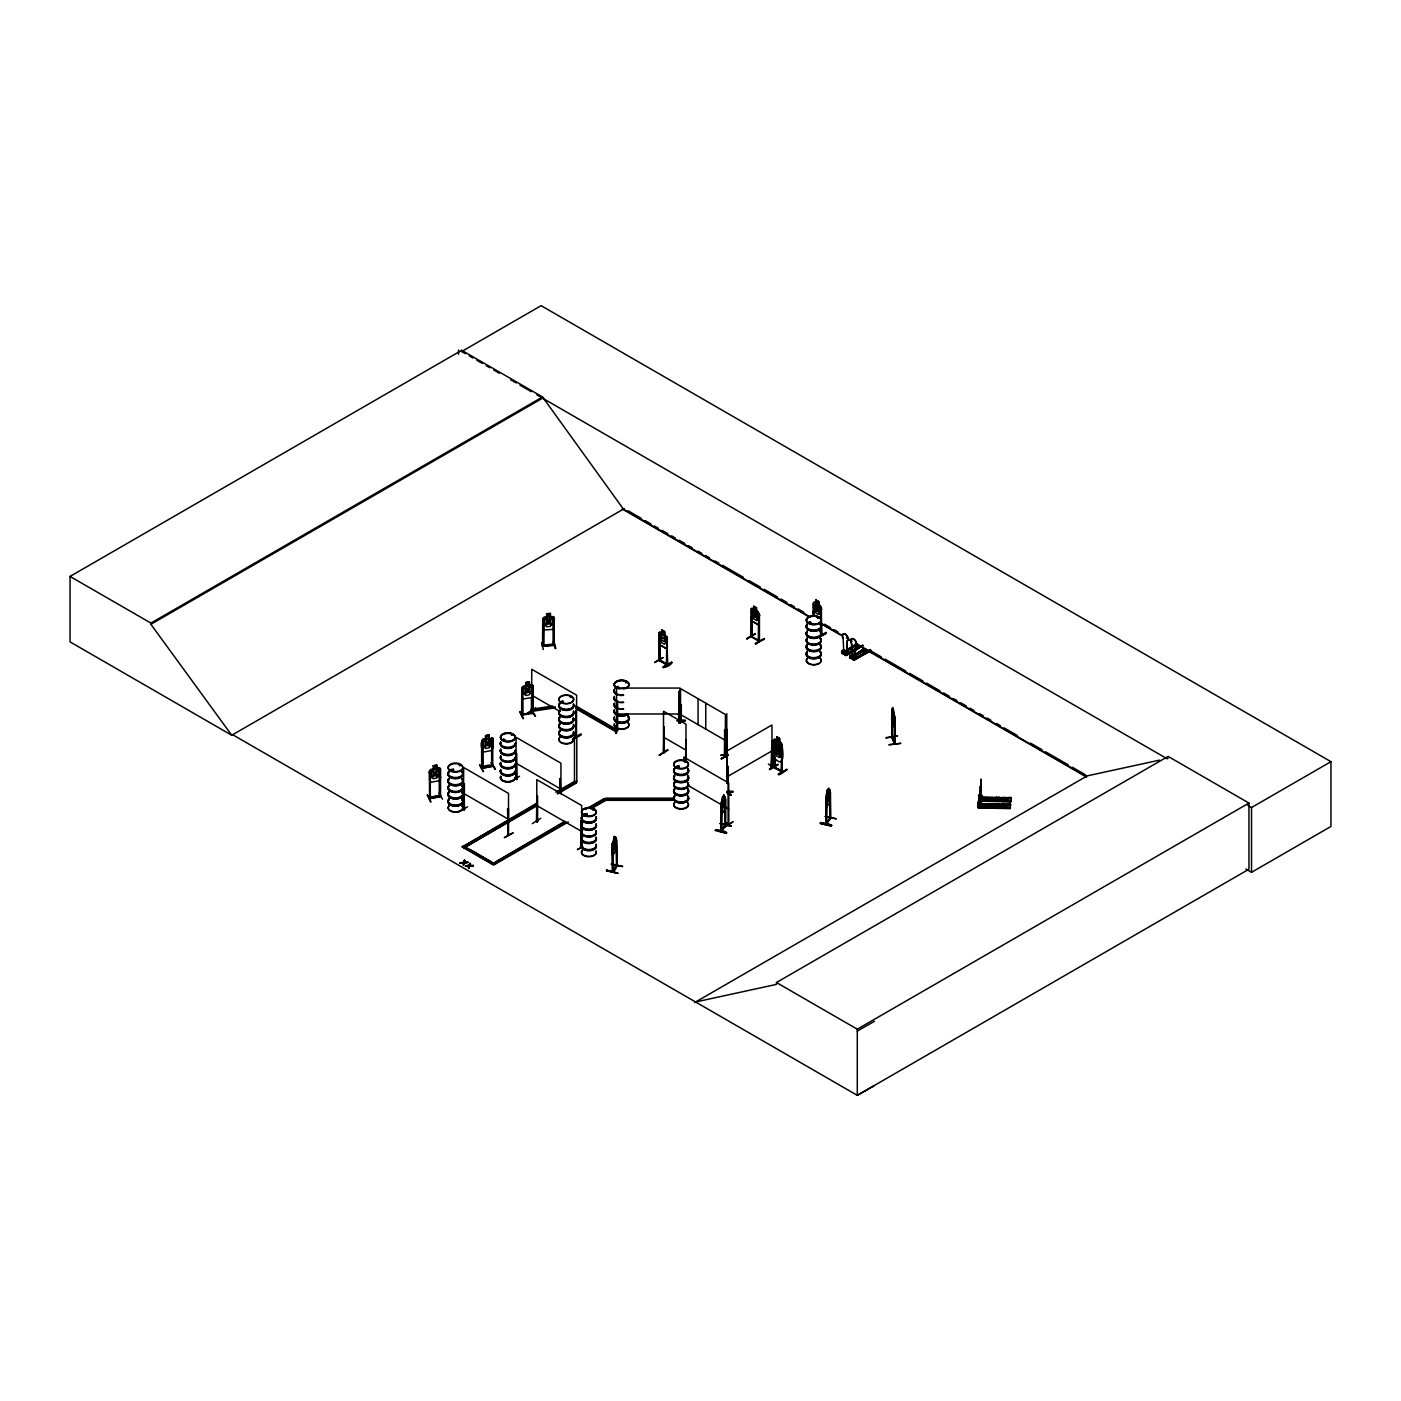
<?xml version="1.0" encoding="UTF-8"?>
<svg xmlns="http://www.w3.org/2000/svg" width="1401" height="1401" viewBox="0 0 1401 1401"><rect width="100%" height="100%" fill="white"/><g stroke="black" fill="none" stroke-linecap="round" stroke-linejoin="round"><path stroke-width="1.5" d="M980.718 784.63L980.437 805.96L980.437 788.378M980.823 780.725L980.945 779.306L981.033 799.2L981.033 781.6M678.732 717.365L678.539 713.757M978.196 803.351L981.576 802.248L981.576 803.946M978.546 803.403L979.964 802.598M979.141 796.644L979.474 796.223M979.947 803.123L979.141 802.773M980.35 792.318L980.385 790.392M977.916 803.123L978.511 801.897L978.161 805.768M978.879 802.773L978.511 801.897M978.528 796.031L979.106 795.12L978.739 799.008M1008.965 797.905L978.879 797.327L979.159 795.803M980.402 789.674L980.385 786.119M980.998 782.896L980.998 779.656M978.126 806.626L978.056 807.939L1010.279 808.622L1010.331 807.379L978.143 806.783M978.213 805.12L978.283 803.876L1010.489 804.279L1007.231 804.192L1006.986 807.624M978.704 799.866L978.651 801.179L1010.874 801.862L1010.944 800.829L978.721 800.024M978.826 795.12L978.686 800.759L1010.892 801.495L1007.582 801.197L1007.827 797.432L1011.084 797.502L1011.032 799.095M1011.102 797.992L978.879 797.099L978.669 800.759M978.563 802.58L978.283 804.086L1010.506 804.734L1010.436 805.873M1010.489 804.279L1010.279 808.272L978.073 807.519L978.301 804.086M1010.489 805.207L978.231 804.717L1008.335 805.155M978.861 797.694L1008.913 798.57M1011.084 798.43L978.844 797.992M846.589 653.041L847.167 640.887A3.975 2.312 59.5 0 0 847.167 636.299A3.975 2.312 59.5 0 0 843.157 634.04A3.975 2.312 59.5 0 0 843.157 638.628L843.752 651.447L848.13 653.777L847.798 651.903L845.504 654.6L841.913 652.568L843.875 649.679L841.581 651.027L842.159 653.479L857.114 644.565L847.43 649.941M846.764 652.936L847.342 640.782A3.975 2.312 59.5 0 0 847.342 636.194A3.975 2.312 59.5 0 0 843.332 633.935A3.975 2.312 59.5 0 0 843.332 638.523L843.332 638.523M855.065 657.734L855.643 645.581A3.975 2.312 59.5 0 0 855.643 640.993A3.975 2.312 59.5 0 0 851.633 638.733A3.975 2.312 59.5 0 0 851.458 643.409L852.053 656.228L854.89 657.84L855.468 645.686A3.975 2.312 59.5 0 0 855.468 641.098A3.975 2.312 59.5 0 0 851.458 638.838A3.975 2.312 59.5 0 0 851.633 643.304C853.262 655.773 854.102 656.684 851.65 655.896M980.227 787.502L980.647 786.434M978.441 805.785L978.511 804.734M979.036 799.008L979.106 797.957M979.106 795.12L978.511 796.153M981.558 803.876L981.348 807.379L981.365 805.417M978.896 795.418L982.171 795.488L978.879 795.68M982.154 797.099L981.926 800.601L981.961 798.658L978.669 798.85M998.878 804.332L995.603 803.929L995.358 807.361M996.199 797.151C992.889 802.23 1002.1 802.44 999.456 797.239L996.199 797.484M998.878 803.999L998.633 807.431M1005.042 804.139C1003.624 812.983 1007.669 801.057 1001.768 804.069L1001.54 807.501M1002.363 797.309C999.053 802.37 1008.282 802.58 1005.638 797.379L1002.363 797.642M1010.892 801.495L1011.084 797.502M843.017 651.202C844.418 649.871 846.432 650.169 844.015 651.518C845.241 647.49 843.84 658.242 843.052 650.379L845.153 650.8M851.528 655.896L853.402 655.44L851.826 655.65M615.985 850.092C618.822 838.201 613.025 862.123 611.992 852.438L612.605 854.855M724.912 809.638L721.27 814.489L724.912 809.638L725.368 805.82M825.837 805.015L826.362 807.466L829.847 802.528L830.355 798.763M843.875 649.679L844.225 651.535L843.525 650.852M894.556 724.615C893.926 733.931 890.265 709.606 892.052 722.005M606.51 870.914L617.753 873.226L606.738 870.056M715.316 830.425C736.961 837.22 722.18 828.114 715.316 830.443M726.296 833.052L715.543 829.987L726.559 832.737M820.285 823.368C830.723 822.562 839.812 829.042 820.285 823.368L831.283 825.96M820.513 822.947L831.529 825.679M980.595 786.084L980.437 805.96M980.542 796.714L979.457 795.856L980.735 796.451M667.804 750.218L659.416 755.086M858.235 645.949L855.626 645.773L858.112 645.879M726.646 755.84L727.242 754.298L727.224 755.892M451.052 769.552L450.562 770.497L452.12 770.743M450.859 770.27L451.367 769.447M451.56 770.673L452.365 769.832L450.737 769.692M459.283 765.174L460.491 765.261L459.528 765.699M459.633 765.489L460.421 765.174M503.117 740.393L502.924 739.588M503.747 740.323L503.309 739.395L504.71 739.938M505.043 740.096L503.344 739.343M511.663 734.947L512.538 735.122M561.346 702.199L562.344 701.078L563.43 701.761M562.344 702.286L562.922 701.218M570.347 696.665L571.275 697.173L570.33 697.4M584.147 814.174L586.073 814.822L583.919 814.384M586.003 814.699L583.849 814.471M585.653 814.769L584.655 814.016M618.209 686.595L616.668 687.576M618.174 687.541L617.876 686.683A7.408 4.273 0 0 0 615.179 688.224M617.666 686.455L618.664 687.576M593.726 810.128L592.605 809.848L593.586 809.393M626.597 682.55L625.652 682.777M676.473 766.592L677.979 766.557L676.595 766.592M678.154 766.697L676.595 767.59L676.981 766.312M686.035 762.039C684.108 761.303 686.017 763.475 685.474 761.654M685.772 762.179L685.194 762.319M809.831 622.85L810.041 621.991M810.531 622.762L809.077 622.202M817.501 617.859L818.692 618.139M677.103 720.639C695.614 718.065 677.296 724.93 678.872 720.237M612.062 852.561L611.939 843.962L616.09 837.273L616.58 866.308L616.125 865.275M830.425 817.956L825.854 824.313L825.767 796.398L829.865 789.744L829.917 818.674L830.373 792.108L830.828 818.219M727.452 793.474L730.884 795.33M731.234 795.103L727.872 793.124M731.252 794.7L727.872 792.756M429.126 797.554L429.547 798.745L429.442 770.83L430.632 769.464L439.231 767.783L440.579 768.711L440.334 796.626C419.564 800.601 431.736 796.171 440.404 795.348M440.527 795.575L439.441 796.801L439.143 795.593M482.855 768.308L482.645 742.127L481.629 742.32L481.646 768.484C480.683 766.084 493.467 763.475 492.872 766.329M481.506 768.256L492.662 766.067M521.925 714.58C550.558 709.414 511.75 716.139 522.888 714.072M531.872 712.268L531.942 713.564L532.625 712.076M997.319 799.638L996.444 798.412M998.44 805.435L996.409 806.328L996.216 804.839M612.465 871.229L611.939 843.962M612.079 871.755L616.51 865.363M612.92 871.387L612.902 845.381M616.072 865.205L616.65 865.31M612.92 871.334C610.871 870.056 614.181 874.487 617 865.695L616.58 839.654L616.668 866.186M724.93 824.769C728.538 823.543 718.958 834.418 721.743 829.9M721.743 830.846L721.708 804.892L687.576 785.173M724.982 825.574L725.876 825.136M725.473 824.821L725.315 824.874M826.783 822.842L825.802 823.298L826.748 823.858L827.22 790.024C830.32 784.875 830.495 800.339 827.273 802.808L826.52 801.302M843.787 651.185L844.208 651.08M852.719 655.283L851.966 656.333L856.431 658.558L856.431 656.876L853.804 658.05L853.804 659.398L850.214 657.367L850.214 656.018L852.509 654.67L852.666 658.75L852.859 655.791L851.353 655.178L856.099 658.05L856.099 656.684M852.001 655.703L852.509 654.67M852.281 655.861L853.086 655.038M727.224 754.946L721.025 755.244L727.242 755.367M722.303 800.304L722.303 809.866L724.457 804.332L723.879 795.015L720.744 803.474L725.315 797.379M667.244 645.843L666.263 648.61L659.783 644.863L658.925 635.651L667.244 640.415M667.331 645.914L666.281 648.593L659.871 644.775M813.123 611.361L813.963 615.021L820.548 618.717L821.319 616.072L820.461 618.769M782.178 752.81L781.233 755.559L782.178 752.932M678.82 720.377L678.82 721.813M773.702 754.474L774.578 758.134C785.891 770.497 783.054 747.766 781.198 742.688L774.858 738.922L773.895 739.605L773.93 767.468L774.228 756.4M781.128 761.829L782.178 759.149M527.336 689.362L524.394 687.12L526.706 690.308L524.289 694.581L527.494 690.851L530.681 693.32L528.23 690.028L530.576 685.895L527.424 689.012M439.319 780.707L440.544 777.205L439.319 780.707L430.597 782.336L429.494 779.464M491.698 750.463L492.959 747.048L492.924 738.397L482.995 739.22C480.088 742.495 481.401 748.379 483.012 752.162L491.698 750.463L492.784 746.978M531.82 697.47L533.045 693.968L531.82 697.47L523.098 699.099L521.943 696.157L522.083 687.611L525.778 685.825L525.655 682.55L529.385 681.884L529.385 685.071L531.119 685.912L531.119 691.866L529.263 694.773L525.813 695.456L523.956 693.267L523.956 687.313L525.813 685.895M844.138 650.624L845.206 650.554L843.997 651.412M891.999 738.012L892.437 711.078L893.208 715.788L894.013 714.72L893.488 722.461L892.139 716.769M895.046 743.931L894.696 717.365M548.456 620.468L545.269 618.191L547.703 621.641L545.164 625.652L548.527 622.272L551.854 625.109L549.297 621.536L551.749 617.683L548.491 620.415M554.341 626.107L553.01 629.382L543.903 630.03L542.73 627.018M463.433 865.223L464.291 862.578L467.881 862.123L464.291 863.121L464.414 860.126L463.433 865.223L463.451 862.648M465.395 865.818L468.915 865.8L468.897 868.375L469.878 863.279C470.281 868.042 460.736 865.643 469.037 865.345M468.897 868.375L470.561 863.664M464.414 860.126L463.573 862.736L459.931 863.209L463.573 862.193M469.037 865.888L469.878 863.279M464.414 862.666L465.097 860.512M468.214 867.99L468.915 865.8M820.531 822.51L831.529 825.154M430.492 801.967L427.252 794.822L431.035 801.757M479.562 765.051L483.415 771.513M479.58 764.648L483.485 771.636M523.011 718.695L519.753 711.585L523.466 718.59M746.838 638.838L755.262 633.988M459.178 811.547L467.619 806.783M535.602 708.416L527.196 713.302L532.45 711.305M511.558 781.303L519.526 776.277M532.292 823.63L540.733 818.324M662.726 657.577L654.845 662.183M663.128 657.717L654.757 662.603M541.574 642.674L543.29 649.556M463.276 809.358L464.554 809.638L463.678 783.282L463.381 809.393L464.239 809.848L464.431 783.719M532.503 693.793L532.292 711.603L531.329 711.113L531.364 710.132L532.292 710.657M516.899 779.446L516.058 753.038L515.656 779.114L516.811 779.289M516.899 778.501L515.673 778.133L516.461 778.623M507.827 833.683L508.37 835.329L508.563 793.439L463.678 767.52L463.433 809.445M576.336 736.103L575.478 735.613L576.266 736.138M536.39 821.441L537.354 821.932L536.793 795.365L536.495 821.546L537.669 821.722L537.564 795.803M537.651 820.828L536.408 820.461L537.354 820.986M659.976 659.661L659.591 659.889M660.011 641.238L659.818 660.904L658.855 660.414L659.048 632.569L661.797 633.024M581.415 846.484L581.222 846.432M580.679 847.01L580.925 820.846L581.485 847.412L580.837 845.766M680.536 723.056L680.536 688.591L725.438 714.51L725.228 756.382L724.667 729.816L724.387 755.997L724.842 754.789M725.088 756.347C723.704 755.997 727.119 755.892 724.422 755.034M727.714 823.543L728.38 823.911M616.37 732.811L616.37 726.418M615.845 733.231L615.757 726.366M616.335 733.213L616.282 725.928M752.197 636.054L750.971 635.686L751.917 636.229M759.272 640.555L751.356 636.509L751.199 608.945M821.371 635.389C823.368 632.902 818.534 634.635 821.809 635.178L820.933 608.805L820.636 617.613M774.7 766.872C773.51 768.343 776.417 765.524 774.981 756.838M727.855 791.162L728.135 792.371M771.618 766.347L772.004 765.682M772.004 766.627C770.62 768.659 773.142 765.506 771.058 766.224M553.062 619.277L554.183 619.435L553.062 619.277L553.132 645.493L552.975 644.215L554.131 644.162M430.405 797.554L430.212 798.255M522.888 715.018L521.645 715.228L521.75 689.327L522.906 689.345L521.75 689.327M491.646 765.331L492.907 766.277L481.891 768.484M491.646 766.277L491.646 740.358L492.784 740.376L491.769 740.586M532.993 713.337L531.767 713.267L532.625 713.021M532.993 712.391L531.942 712.566L532.835 712.444M533.028 713.284L532.783 687.155L531.767 687.348L531.785 713.529M891.929 709.169L894.591 716.156L892.577 707.47L892.034 738.082L891.929 709.169L892.577 710.657M866.536 650.484C863.121 652.813 864.487 647.35 866.571 650.554M450.439 769.99L451.192 770.532M452.541 770.497L452.05 769.552M511.82 735.262L512.801 735.315M562.957 702.076L562.712 702.234M617.456 686.683L616.86 687.716M617.176 686.63L617.176 687.541M808.71 622.587L809.62 621.991M810.601 622.552L810.829 622.412M809.253 623.322L810.864 622.815M612.587 842.124L613.55 840.775C614.041 828.289 618.436 846.624 613.48 850.354L613.445 840.758M615.004 838.884L616.51 837.868M606.51 870.932L606.756 870.039M611.326 864.242L622.552 866.483L611.572 863.839M616.125 865.538L612.657 870.897M722.548 797.292L723.827 795.19M722.548 798.36L723.459 796.048M724.772 796.766L723.879 798.202M721.708 804.892L721.41 831.336M725.788 799.253L725.42 825.732L725.368 797.274M720.149 823.735L731.357 825.995L720.377 823.35M724.93 825.049L721.165 830.758M731.164 826.24L720.184 823.595M827.518 790.234L828.429 788.991L827.518 791.302M828.797 791.337L829.742 789.709L830.18 798.78M826.31 797.747L826.222 824.401L830.775 818.149L826.362 822.93M825.347 816.293L836.099 818.797M825.819 824.156L829.917 817.729M997.004 799.551C995.078 796.066 1001.82 799.463 997.319 799.376M523.168 686.297L521.943 687.593L521.767 715.491L523.028 714.3M481.997 740.691L482.995 739.22M617.736 729.028L616.65 729.115M663.461 752.932L664.214 727.049M546.583 616.948L542.73 618.471L542.555 646.299M725.228 825.119L720.867 831.353L720.92 803.474L721.27 814.489L720.797 811.95M721.375 830.653L721.462 831.353M543.763 644.985L553.185 644.197M554.148 644.425L542.555 645.353M554.131 619.189L554.078 645.423L554.323 617.473L550.453 616.65L550.453 613.463L546.583 613.761L546.723 617.123L544.796 618.349L544.796 624.303L546.723 626.685L550.33 626.405L552.274 623.708L552.274 617.753L550.33 616.843L550.313 613.585M772.214 766.89L771.916 725.018L727.014 750.936M612.552 871.877L612.517 845.293M892.437 737.924L891.701 736.541M894.994 743.861L892.139 737.364M617.176 687.208L618.366 686.893M818.131 617.386L817.571 618.139L818.639 618.016M677.856 766.942L676.981 767.1M751.024 608.91L751.987 608.227L750.954 636.667L759.395 641.483L759.395 613.62L756.54 610.959L756.645 607.719L753.791 606.178L753.878 609.312M617.736 728.8L616.405 729.974L617.613 729.974L617.596 703.827L616.528 703.827L617.596 703.827M996.601 798.5L998.685 798.395L998.335 799.586M844.558 650.992L841.616 652.954M860.074 646.001L844.698 654.88L845.836 655.125L845.836 653.444L848.13 652.078M845.013 654.827L845.871 655.335M852.176 654.477L849.882 655.826L849.882 657.507C851.3 661.307 858.007 650.327 863.244 650.292M870.214 649.469L852.999 659.678L854.172 660.134L869.215 651.255M856.431 656.876L854.137 658.225L854.137 659.924L852.999 659.678M871.387 650.502L853.822 660.151L870.827 650.222M980.35 806.783L1010.296 808.272M846.869 649.609L856.589 643.865M842.439 653.409L852.123 648.225M844.68 654.845L860.039 645.791M860.232 646.299L855.976 643.882L860.232 646.299L845.241 655.195L851.808 652.358L846.116 655.703M845.328 655.23L862.736 645.143M845.609 655.405L862.788 645.353M862.981 645.686L855.468 650.117L863.086 645.703M861.983 650.029C874.522 655.545 855.906 650.712 864.277 648.681L868.532 651.43L864.277 648.681M864.89 648.663L849.531 657.717L854.137 659.924M864.592 648.891L849.917 657.734M850.179 658.102L865.73 649.118M850.46 658.277L863.892 650.449M850.967 658.575L866.063 649.696M853.804 659.398L868.375 650.8M853.542 659.976L868.673 651.15M776.592 746.295L776.592 743.108M773.807 745.857L774.683 745.227L782.178 750.586L781.093 748.957M779.376 747.871L780.69 749.78L780.69 755.734L779.289 757.503L776.679 756.032L775.296 752.687L775.296 746.733L776.679 746.453M659.258 634.338L660.011 634.758M532.993 710.114L535.69 707.995L527.319 713.424M532.205 691.884L532.59 711.445L531.732 710.955M667.244 637.332L667.349 665.195L666.491 664.81L666.788 638.628L667.629 665.02L659.241 660.186M667.541 639.066L666.491 638.786M667.121 665.125L658.96 660.449L659.258 640.817M575.583 736.698L575.864 710.517L576.424 737.084L576.634 695.194L531.732 669.275L531.732 686.56M666.403 663.986L667.086 665.142M666.858 664.494L666.788 638.628M667.559 664.004L666.491 663.794M671.674 662.13C672.427 666.929 651.71 671.307 671.727 662.2M663.303 667.559L671.797 662.673L663.374 667.104M516.181 778.028L516.549 779.621L516.811 753.475M574.06 737.924C596.808 725.613 555.199 749.658 581.187 734.737M574.13 738.012L580.82 734.106M681.009 704.931L680.256 704.51L681.009 721.585M507.512 808.92L508.563 809.2L508.3 835.346L507.512 808.92L508.283 809.358M559.892 793.264L560.172 778.518L560.645 793.702M508.581 834.138L507.565 833.98M508.581 835.084L507.565 834.926M512.819 832.807L504.325 837.693L513.116 832.982M727.907 754.316L721.2 758.747L728.362 755.086L721.655 758.957M721.27 758.712L728.205 754.649M580.539 846.887L581.8 847.22L581.678 805.54L536.793 779.621L536.811 821.231M577.492 849.286L582.886 847.027M582.518 846.747L577.51 849.671M727.767 766.242L727.767 782.896M771.058 767.17L771.916 740.761L772.196 766.96M771.496 767.293L772.196 740.936M768.378 764.035L776.452 769.009M728.1 824.278L728.065 766.417M727.592 823.7L728.73 823.7M732.881 821.844L724.492 827.273L732.916 821.914M685.597 758.466L685.895 739.57L686.28 760.603M659.433 755.244L667.839 749.833L659.223 755.051M232.776 734.772L231.865 735.315L70.05 641.886L70.05 576.424L461.7 350.303L542.555 396.973L623.41 509.123L810.461 617.123M461.7 350.303L461.7 351.511L541.119 305.663L1330.95 761.671L1330.95 826.467L1251.531 872.315L1245.857 869.023M70.05 576.424L150.905 623.095L542.555 396.973M874.434 1085.565L857.289 1095.337L232.671 734.719L231.743 735.245L150.905 624.303L542.555 398.182M231.743 735.245L624.321 508.598M659.048 632.569L659.924 631.939L667.331 637.35L664.477 634.688M664.564 631.431L665.755 642.551L664.389 644.302L661.797 642.814L660.431 639.469L661.797 629.837L664.564 631.431L664.564 634.618M658.943 641.185L659.801 644.845M753.791 606.178L752.495 615.74L753.878 619.084L756.452 620.573L757.836 618.822L757.836 612.867L756.645 610.906M751.356 610.591L751.917 637.175L751.356 635.564M758.431 611.939L751.934 608.402L753.966 609.47M751.024 617.456L751.882 621.116L758.449 624.811L751.934 621.046L751.199 617.438M759.307 613.673L759.272 641.5M758.554 615.074L759.605 615.354L758.554 615.074L758.466 641.045L759.605 640.292M746.908 638.979L755.332 633.567L746.908 638.436M751.829 637.122L752.109 619.662M818.552 601.712L819.935 606.773L819.935 612.727L818.552 614.479L815.977 612.99L814.594 609.645L815.977 600.013L818.727 601.607L818.727 604.794M813.456 604.496L814.209 604.934M818.727 601.607L815.872 600.066M758.834 614.916L758.589 641.08M755.384 643.339C770.708 636.019 763.878 637.578 755.804 644.075M755.332 643.83L764.21 639.189M821.406 607.579L820.426 605.88C809.323 595.845 814.226 607.876 813.158 615.459M821.704 609.242L820.636 608.98M813.963 615.021L820.478 618.559M576.039 707.908L615.81 730.884L617.736 729.746M576.039 708.731L615.81 731.69L617.736 729.308M820.793 635.248L826.31 633.129L819.585 637.035L826.31 633.077M820.793 635.791L825.854 632.341M568.403 821.914L493.572 865.117L462.242 847.027L537.073 803.018M555.777 792.213L574.48 781.425L576.792 781.425M462.242 847.027L522.1 812.457M525.848 810.303L537.073 803.824M559.524 790.865L574.48 782.231L576.792 782.231L576.792 735.595L574.48 735.595L574.48 782.231L576.126 783.177L574.48 781.425M536.828 805.05L463.889 847.973L536.828 805.855M557.405 793.159L576.126 782.353M557.405 793.964L576.126 783.177M564.901 821.249L491.944 864.172M585.478 809.358L604.181 798.552L605.81 799.498L674.441 799.498M495.691 862L549.928 830.688M553.675 828.534L564.901 822.054M589.208 808.009L602.307 800.444M462.242 846.222L493.572 864.312L566.529 822.177M590.854 808.149L605.81 799.498M590.854 808.955L605.81 800.321L674.441 800.321M776.644 736.873L779.499 738.415L780.707 743.563L780.707 749.517L779.324 751.269L776.749 749.78L775.366 746.435L775.366 740.481L776.749 740.218L776.749 736.821L779.499 738.415M773.895 739.605L773.982 748.187M774.228 741.287L774.788 767.871M773.895 748.152L774.735 751.812L781.32 755.507M727.014 776.855L771.916 750.936M781.705 760.725L781.408 771.793L781.705 745.612L781.846 771.548M782.476 746.05L781.408 745.77M769.779 769.674L778.203 764.263L769.779 769.131M774.788 767.188L782.266 771.233M782.003 771.18L781.46 770.83M781.618 770.795L774.14 767.153M778.255 774.035L787.082 769.885M786.697 769.622C770.55 777.975 782.196 775.103 786.626 769.131M694.686 1002.521L1087.264 775.856L1159.59 760.13M695.596 1001.978L776.452 984.395L776.452 982.521L1168.101 756.4L1248.956 803.071L1248.956 869.215L857.289 1095.337L857.289 1029.192L1248.956 803.071M1168.101 758.274L1167.191 758.817L536.916 394.924M1247.783 805.347L1251.531 807.519L1330.95 761.671M857.289 1031.083L874.434 1021.311M864.312 650.029L866.186 650.011M561.854 701.586L562.747 701.358M563.114 702.199L561.416 702.059M617.176 686.963L618.279 687.05M618.436 687.576L617.964 687.891A7.425 4.291 0 0 0 616.352 688.521M503.432 739.64L504.5 739.343M504.693 740.253L503.169 740.253M451.052 769.885L451.963 769.657M677.926 767.345L676.403 767.345M430.3 798.57L430.265 772.354L429.249 772.564L430.265 772.354M617.613 730.044L575.793 705.876M521.837 715.158L532.923 713.302L533.045 685.404L529.228 685.142L529.35 681.814L525.69 682.62M617.859 687.646L617.666 687.383A7.53 4.343 0 0 0 616.282 688.066M554.078 645.388L542.765 646.281M523.221 686.402L531.732 684.721L532.958 685.544M531.049 709.904L535.515 716.296L531.207 709.817M485.692 735.7L489.142 735.017M482.767 742.355L481.629 742.32M433.154 765.787L436.762 765.261L436.762 768.448L438.618 769.149L438.618 775.103L436.762 778.01L433.312 778.693L431.455 776.504L431.455 770.55L433.312 769.131L433.154 765.787L436.884 765.121L436.849 768.238M439.266 770.585L440.422 770.62L439.266 770.585L439.284 796.766M494.833 768.904L491.558 762.792M491.523 765.611L481.699 767.573M491.086 762.809L495.394 769.289L491.541 762.739M439.178 793.019L442.471 799.148M439.143 795.856L429.389 797.764M826.31 823.665L826.73 823.017M464.239 808.902C462.225 808.097 465.973 808.132 463.976 809.796M781.758 770.585L782.266 772.179L782.178 744.316M552.73 705.981L531.434 709.274L532.222 710.675L531.364 710.219M533.571 709.747L537.826 709.099M542.082 708.433L552.73 706.787M532.03 710.57L555.461 706.945M532.03 711.375L555.461 707.75M893.523 709.659L894.031 722.233L893.225 717.242L892.402 718.45M886.097 737.994L897.673 735.945L886.115 737.609M464.414 862.14L467.881 862.123M459.931 862.666L467.881 862.666M459.931 863.209L463.451 863.174M469.878 865.293L473.345 865.818L469.755 866.273M473.345 865.818L469.878 865.818L473.345 865.275M465.395 866.361L468.915 866.343M616.475 729.693L617.596 729.746M546.6 613.848L550.453 613.463M543.641 620.013L542.59 620.1L543.711 620.258L543.588 646.229L543.711 620.258M543.641 645.003L542.467 646.036L554.253 645.108M554.113 641.711L555.742 648.575L553.465 641.816M623.55 708.888L619.662 708.888M623.55 709.169L619.662 709.169M491.821 766.522L491.646 740.358M429.424 798.728L440.422 796.539L440.282 770.392M536.706 820.285L537.266 821.879M536.706 821.231L537.511 821.634M728.38 824.856L728.135 823.298M580.837 846.712L580.925 820.846M774.228 767.205L782.476 771.933M727.172 729.378L727.014 783.334M726.961 754.684L721.025 755.244M732.916 791.477L726.961 791.477L732.916 791.512L726.979 792.406M726.979 791.933L732.933 792.353M678.749 691.376L678.872 723.039M678.872 695.334L679.292 723.039M616.528 713.985L680.01 713.985M677.103 720.797L685.036 721.025M674.441 798.167L605.81 798.167L605.81 800.321L604.181 798.552M605.81 798.973L674.441 798.973M725.753 823.035L728.065 823.035M725.753 823.841L728.065 823.841M980.718 786.872L981.033 799.2M978.686 798.57L1008.878 799.113L978.809 798.36L978.879 797.327M978.669 800.531L1010.909 801.197M978.091 805.347L1008.282 805.82M978.073 805.61L981.348 805.698M978.231 801.88L978.073 807.309L1010.314 807.957M617.386 687.733L616.913 687.576M562.344 702.374L561.311 701.919M451.56 770.585L450.509 770.217M778.08 764.683L769.359 769.359M616.563 730.009L616.528 688.066L680.01 688.066L680.256 723.231M534.919 715.876L531.049 709.379M828.727 791.127L828.849 787.975M826.257 794.56L827.396 790.076M825.154 816.538L836.134 818.797M722.373 797.099L722.251 800.269M611.379 864.084L622.569 866.519M482.645 768.046L482.645 742.127M430.265 797.327L430.51 798.482M667.086 664.197L659.818 660.239L666.701 663.811M810.338 622.482L809.042 622.552M998.09 805.155L995.831 805.855M855.1 646.036L857.937 647.98L855.1 646.369M851.563 657.892L852.859 658.628M841.581 652.726L845.836 655.125M776.504 743.16L779.376 744.684L776.592 743.318M725.438 756.067L724.667 729.816M727.224 792.826L731.304 795.155M727.96 824.243L728.818 824.734L728.73 783.019L683.828 757.1L683.828 761.408M461.7 351.511L465.465 353.682M469.23 355.854L472.995 358.026M476.743 360.197L482.382 363.454M486.147 365.626L489.912 367.798M493.677 369.969L499.316 373.226M510.594 379.741L516.233 382.998M519.999 385.17L531.277 391.667M628.103 510.77L641.325 518.405M645.108 520.594L650.782 523.869M654.547 526.04L658.33 528.23M662.113 530.401L667.787 533.676M671.569 535.865L675.335 538.054M679.117 540.226L684.791 543.5M688.574 545.69L692.339 547.861M698.013 551.136L701.796 553.325M705.579 555.496L709.344 557.686M715.018 560.96L718.801 563.132M722.583 565.321L743.371 577.317M749.027 580.592L760.375 587.142M764.14 589.313L777.38 596.949M781.145 599.138L786.819 602.412M790.602 604.584L794.385 606.773M798.167 608.962L803.824 612.219M824.611 624.233L830.285 627.508M834.068 629.679L837.833 631.869M869.968 650.414L881.299 656.946M885.082 659.135L905.869 671.132M909.634 673.321L922.874 680.956M926.639 683.128L939.878 690.781M943.644 692.952L949.318 696.227M953.1 698.416L956.883 700.588M960.666 702.777L966.322 706.051M970.105 708.223L973.888 710.412M979.544 713.687L983.327 715.858M987.11 718.048L990.892 720.219M996.566 723.494L1000.332 725.683M1004.114 727.855L1017.336 735.507M1030.576 743.143L1041.906 749.675M1045.689 751.864L1068.368 764.946M1072.133 767.135L1085.372 774.771M821.809 623.673L842.579 635.669M846.362 637.858L852.036 641.115M855.818 643.304L1086.335 776.399M622.167 508.948L809.848 617.298M821.214 623.865L840.18 634.811M847.763 639.189L851.545 641.378M855.346 643.567L1086.616 777.1M782.178 772.126L773.86 767.415M680.536 714.51L725.438 740.428M663.531 737.171L685.982 750.13M575.793 706.682L617.456 730.744M531.732 695.194L559.787 711.393M572.886 718.958L576.634 721.13M724.982 806.783L728.73 808.937M516.058 763.212L560.943 789.131M536.793 805.54L581.678 831.458M463.678 793.439L508.563 819.357M776.452 982.521L857.289 1029.192M471.139 850.267L491.716 862.14M492.959 738.485L491.646 737.609M439.178 767.888L440.457 768.781M554.341 617.543L552.905 616.563L543.938 617.158M508.563 835.014L508.651 834.225M995.953 805.768L998.283 805.05M531.434 711.148L531.452 697.698M842.631 653.742L841.791 653.269M894.416 743.896L894.556 716.121L894.416 743.896L891.736 737.416M980.945 779.306L980.998 787.169M866.396 649.906L865.608 651.29L863.979 650.502M532.783 687.155L531.767 687.348M523.028 714.563L522.766 689.117M485.517 738.73L485.517 735.543L489.264 734.895L489.142 738.204L490.98 738.905L490.98 744.859L489.142 747.766L485.692 748.449L483.835 746.26L483.835 740.306L485.692 738.887L485.639 735.63M555.164 648.488L553.465 641.273M892.612 707.663L893.33 709.869M893.33 710.92L892.77 708.556M900.598 743.178C884.679 745.927 884.942 744.596 900.72 743.528M892.034 737.416L894.468 742.933M481.997 749.185L483.1 752.039M429.564 779.341L430.72 782.283M813.298 611.344L814.139 614.899M825.732 804.98L826.24 807.431M616.335 725.893L616.44 733.301M980.753 787.169L980.788 799.183M980.157 793.947L980.192 805.96M1251.531 807.519L1251.531 872.315M982.171 795.488L982.171 797.169M851.563 655.055L851.353 658.015M847.798 651.903L847.798 653.251M843.262 650.257L843.262 653.094M821.406 607.509L821.494 635.389L820.933 633.777M816.065 600.171L816.065 603.376M814.209 611.414L814.209 615.722M813.928 605.092L813.928 615.897M813.456 610.976L813.456 615.284M781.705 745.612L781.705 749.92M779.411 738.467L779.324 741.707M727.312 766.855L727.312 783.509M726.769 713.634L726.769 782.686M725.245 797.239L725.315 825.819M723.757 794.997L723.827 798.377M705.771 703.162L705.771 729.08M698.066 698.696L698.066 724.615M685.982 760.778L685.982 724.212L663.531 711.253L663.496 752.985M681.306 704.773L681.306 721.41M663.916 727.207L663.794 753.16L663.829 726.821M661.902 629.995L661.902 633.199M659.731 634.933L659.818 660.904M658.873 659.416L658.873 660.361M575.864 710.517L576.004 736.453M560.943 793.526L560.943 763.212L516.058 737.294L516.181 778.974M560.172 778.518L560.172 793.089M542.835 618.436L542.852 627M507.81 808.762L507.933 834.698M493.572 863.226L465.517 847.027M492.784 738.467L492.714 766.382M458.53 350.057L458.53 354.348M429.564 770.848L429.617 779.411M150.905 623.095L150.905 624.303M820.285 631.623A7.53 4.343 0 0 1 813.771 638.155A7.53 4.343 0 0 1 807.239 631.623M820.198 632.079A7.425 4.291 0 0 1 813.771 638.506A7.425 4.291 0 0 1 807.326 632.079M820.198 637.805A7.443 4.291 0 0 1 813.771 644.25A7.443 4.291 0 0 1 807.326 637.805M820.198 638.12A7.443 4.291 0 0 1 813.771 644.565A7.443 4.291 0 0 1 807.326 638.12M820.285 624.478A7.53 4.343 0 0 1 813.771 630.993A7.53 4.343 0 0 1 807.239 624.478M820.198 630.87A7.425 4.291 0 0 1 813.771 637.315A7.425 4.291 0 0 1 807.326 630.87M820.198 624.916A7.425 4.291 0 0 1 813.771 631.361A7.425 4.291 0 0 1 807.326 624.916M820.285 631.256A7.53 4.343 0 0 1 813.771 637.788A7.53 4.343 0 0 1 807.239 631.256M820.285 624.11A7.53 4.343 0 0 1 813.771 630.625A7.53 4.343 0 0 1 807.239 624.11M820.18 623.725A7.408 4.273 0 0 1 813.771 630.152A7.408 4.273 0 0 1 807.344 623.725M820.285 652.008A7.53 4.343 0 0 1 813.771 658.54A7.53 4.343 0 0 1 807.239 652.008M820.198 652.463A7.425 4.291 0 0 1 813.771 658.89A7.425 4.291 0 0 1 807.326 652.463M820.198 658.207A7.443 4.291 0 0 1 813.771 664.652A7.443 4.291 0 0 1 807.326 658.207M820.163 638.751A7.39 4.273 0 0 1 813.771 645.143A7.39 4.273 0 0 1 807.361 638.751M820.18 658.435A7.408 4.273 0 0 1 813.771 664.862A7.408 4.273 0 0 1 807.344 658.435M820.198 638.366A7.443 4.291 0 0 1 813.771 644.81A7.443 4.291 0 0 1 807.326 638.366M820.285 644.863A7.53 4.343 0 0 1 813.771 651.377A7.53 4.343 0 0 1 807.239 644.863M820.198 651.255A7.425 4.291 0 0 1 813.771 657.699A7.425 4.291 0 0 1 807.326 651.255M820.198 645.301A7.425 4.291 0 0 1 813.771 651.745A7.425 4.291 0 0 1 807.326 645.301M820.285 651.64A7.53 4.343 0 0 1 813.771 658.172A7.53 4.343 0 0 1 807.239 651.64M820.285 644.495A7.53 4.343 0 0 1 813.771 651.01A7.53 4.343 0 0 1 807.239 644.495M820.198 644.11A7.425 4.291 0 0 1 813.771 650.537A7.425 4.291 0 0 1 807.326 644.11M617.911 688.679A7.39 4.273 0 0 1 615.932 682.234A7.39 4.273 0 0 1 627.263 682.234A7.39 4.273 0 0 1 625.301 688.679M617.894 707.995A7.408 4.273 0 0 1 614.444 703.179M619.68 688.767A7.443 4.291 0 0 1 615.512 682.147A7.443 4.291 0 0 1 627.701 682.147A7.443 4.291 0 0 1 623.533 688.767M623.55 695.334A7.53 4.343 0 0 1 619.662 695.334M617.841 694.896A7.53 4.343 0 0 1 614.339 690.01M617.894 695.264A7.425 4.291 0 0 1 614.426 690.448M623.55 694.966A7.53 4.343 0 0 1 619.662 694.966M617.841 694.528A7.53 4.343 0 0 1 614.339 689.642M616.282 687.698A7.53 4.343 0 0 1 617.841 687.015M617.894 694.055A7.408 4.273 0 0 1 614.444 689.257M617.894 702.409A7.408 4.273 0 0 1 614.444 697.593M623.55 702.496A7.53 4.343 0 0 1 619.662 702.496M617.841 702.059A7.53 4.343 0 0 1 614.339 697.173M623.55 702.129A7.53 4.343 0 0 1 619.662 702.129M617.841 701.691A7.53 4.343 0 0 1 614.339 696.805M617.894 701.218A7.425 4.291 0 0 1 614.426 696.402M617.894 708.416A7.408 4.273 0 0 1 614.444 703.6M617.894 709.064A7.408 4.273 0 0 1 614.444 704.248M627.998 722.548A7.373 4.256 0 0 1 622.569 728.905A7.373 4.256 0 0 1 614.479 723.581M617.894 708.713A7.443 4.291 0 0 1 614.426 703.88M628.016 714.072A7.408 4.273 0 0 1 618.769 715.893A7.408 4.273 0 0 1 614.444 710.832M626.86 713.774A7.425 4.291 0 0 1 617.894 714.457A7.425 4.291 0 0 1 614.426 709.624M628.016 716.944A7.408 4.273 0 0 1 622.569 723.336A7.408 4.273 0 0 1 614.444 717.977M628.121 716.506A7.53 4.343 0 0 1 622.587 722.986A7.53 4.343 0 0 1 614.339 717.557M628.121 716.139A7.53 4.343 0 0 1 622.587 722.618A7.53 4.343 0 0 1 614.339 717.189M628.016 715.753A7.408 4.273 0 0 1 622.569 722.128A7.408 4.273 0 0 1 614.444 716.787M628.121 713.704A7.53 4.343 0 0 1 618.717 715.543A7.53 4.343 0 0 1 614.339 710.395M626.93 714.23A7.53 4.343 0 0 1 617.841 714.913A7.53 4.343 0 0 1 614.339 710.027M628.016 722.951A7.39 4.273 0 0 1 622.569 729.308A7.39 4.273 0 0 1 614.461 723.984M687.611 775.891A7.53 4.343 0 0 1 681.096 782.423A7.53 4.343 0 0 1 674.582 775.891M687.523 776.347A7.408 4.273 0 0 1 681.096 782.774A7.408 4.273 0 0 1 674.687 776.347M687.488 781.951A7.373 4.256 0 0 1 681.096 788.325A7.373 4.256 0 0 1 674.704 781.951M687.523 782.336A7.425 4.291 0 0 1 681.096 788.763A7.425 4.291 0 0 1 674.669 782.336M687.611 768.746A7.53 4.343 0 0 1 681.096 775.261A7.53 4.343 0 0 1 674.582 768.746M675.772 767.853A7.53 4.343 0 0 1 679.152 766.715M687.523 775.156A7.408 4.273 0 0 1 681.096 781.565A7.408 4.273 0 0 1 674.687 775.156M687.523 769.202A7.408 4.273 0 0 1 681.096 775.611A7.408 4.273 0 0 1 674.687 769.202M675.86 768.308A7.408 4.273 0 0 1 679.187 767.205M687.611 775.524A7.53 4.343 0 0 1 681.096 782.056A7.53 4.343 0 0 1 674.582 775.524M687.611 768.378A7.53 4.343 0 0 1 681.096 774.893A7.53 4.343 0 0 1 674.582 768.378M675.772 767.485A7.53 4.343 0 0 1 679.152 766.347M687.523 767.993A7.408 4.273 0 0 1 681.096 774.42A7.408 4.273 0 0 1 674.687 767.993M675.86 767.118A7.408 4.273 0 0 1 679.187 765.997M687.611 796.276A7.53 4.343 0 0 1 681.096 802.808A7.53 4.343 0 0 1 674.582 796.276M687.523 796.731A7.425 4.291 0 0 1 681.096 803.158A7.425 4.291 0 0 1 674.669 796.731M687.488 802.335A7.373 4.256 0 0 1 681.096 808.71A7.373 4.256 0 0 1 674.704 802.335M687.488 783.001A7.373 4.256 0 0 1 681.096 789.393A7.373 4.256 0 0 1 674.704 783.001M687.541 802.72A7.443 4.291 0 0 1 681.096 809.165A7.443 4.291 0 0 1 674.652 802.72M687.541 782.616A7.443 4.291 0 0 1 681.096 789.061A7.443 4.291 0 0 1 674.652 782.616M687.611 789.131A7.53 4.343 0 0 1 681.096 795.645A7.53 4.343 0 0 1 674.582 789.131M687.523 795.54A7.408 4.273 0 0 1 681.096 801.95A7.408 4.273 0 0 1 674.687 795.54M687.523 789.586A7.408 4.273 0 0 1 681.096 795.996A7.408 4.273 0 0 1 674.687 789.586M687.611 795.908A7.53 4.343 0 0 1 681.096 802.44A7.53 4.343 0 0 1 674.582 795.908M687.611 788.763A7.53 4.343 0 0 1 681.096 795.278A7.53 4.343 0 0 1 674.582 788.763M687.523 788.378A7.408 4.273 0 0 1 681.096 794.805A7.408 4.273 0 0 1 674.687 788.378M573.552 711.796A7.53 4.343 0 0 1 565.303 717.224A7.53 4.343 0 0 1 559.77 710.745M573.447 712.216A7.408 4.273 0 0 1 565.321 717.575A7.408 4.273 0 0 1 559.875 711.183M573.412 717.802A7.373 4.256 0 0 1 565.321 723.144A7.373 4.256 0 0 1 559.892 716.787M573.464 718.188A7.425 4.291 0 0 1 565.321 723.546A7.425 4.291 0 0 1 559.857 717.154M573.552 704.633A7.53 4.343 0 0 1 565.303 710.079A7.53 4.343 0 0 1 559.77 703.582M573.464 711.025A7.425 4.291 0 0 1 565.321 716.384A7.425 4.291 0 0 1 559.857 709.992M573.447 705.071A7.408 4.273 0 0 1 565.321 710.412A7.408 4.273 0 0 1 559.875 704.038M573.552 711.428A7.53 4.343 0 0 1 565.303 716.857A7.53 4.343 0 0 1 559.77 710.377M573.552 704.265A7.53 4.343 0 0 1 565.303 709.712A7.53 4.343 0 0 1 559.77 703.214M573.447 703.862A7.408 4.273 0 0 1 565.321 709.221A7.408 4.273 0 0 1 559.875 702.847M573.552 732.18A7.53 4.343 0 0 1 565.303 737.609A7.53 4.343 0 0 1 559.77 731.129M573.464 732.6A7.425 4.291 0 0 1 565.321 737.959A7.425 4.291 0 0 1 559.857 731.567M573.412 738.187A7.373 4.256 0 0 1 565.321 743.528A7.373 4.256 0 0 1 559.892 737.171M573.674 719.991A7.39 4.273 0 0 1 564.375 724.107A7.39 4.273 0 0 1 559.875 717.855M573.464 738.572A7.425 4.291 0 0 1 565.321 743.931A7.425 4.291 0 0 1 559.857 737.539M573.464 718.485A7.443 4.291 0 0 1 565.321 723.862A7.443 4.291 0 0 1 559.84 717.452M573.552 725.018A7.53 4.343 0 0 1 565.303 730.464A7.53 4.343 0 0 1 559.77 723.967M573.464 731.41A7.425 4.291 0 0 1 565.321 736.768A7.425 4.291 0 0 1 559.857 730.376M573.447 725.455A7.408 4.273 0 0 1 565.321 730.797A7.408 4.273 0 0 1 559.875 724.422M573.552 731.812A7.53 4.343 0 0 1 565.303 737.241A7.53 4.343 0 0 1 559.77 730.762M573.552 724.65A7.53 4.343 0 0 1 565.303 730.096A7.53 4.343 0 0 1 559.77 723.599M573.447 724.247A7.408 4.273 0 0 1 565.321 729.606A7.408 4.273 0 0 1 559.875 723.231M515.253 756.978A7.39 4.273 0 0 1 506.899 761.216A7.39 4.273 0 0 1 500.717 755.875M515.27 744.229A7.408 4.273 0 0 1 506.899 748.484A7.408 4.273 0 0 1 500.7 743.125M515.288 743.038A7.425 4.291 0 0 1 506.899 747.293A7.425 4.291 0 0 1 500.682 741.935M515.288 751.391A7.425 4.291 0 0 1 506.899 755.629A7.425 4.291 0 0 1 500.682 750.271M515.393 750.971A7.53 4.343 0 0 1 506.882 755.279A7.53 4.343 0 0 1 500.595 749.85M515.393 750.603A7.53 4.343 0 0 1 506.882 754.911A7.53 4.343 0 0 1 500.595 749.482M515.27 750.183A7.408 4.273 0 0 1 506.899 754.438A7.408 4.273 0 0 1 500.7 749.08M515.393 743.826A7.53 4.343 0 0 1 506.882 748.134A7.53 4.343 0 0 1 500.595 742.688M515.393 743.458A7.53 4.343 0 0 1 506.882 747.766A7.53 4.343 0 0 1 500.595 742.32M515.305 757.381A7.443 4.291 0 0 1 506.882 761.636A7.443 4.291 0 0 1 500.682 756.26M514.99 759.132A7.373 4.256 0 0 1 505.954 762.144A7.373 4.256 0 0 1 500.735 756.925M515.235 777.362A7.373 4.256 0 0 1 506.899 781.583A7.373 4.256 0 0 1 500.735 776.259M515.305 757.661A7.443 4.291 0 0 1 506.882 761.916A7.443 4.291 0 0 1 500.682 756.558M515.025 765.734A7.408 4.273 0 0 1 505.936 768.746A7.408 4.273 0 0 1 500.7 763.51M515.288 763.422A7.425 4.291 0 0 1 506.899 767.678A7.425 4.291 0 0 1 500.682 762.319M515.043 772.879A7.425 4.291 0 0 1 505.936 775.909A7.425 4.291 0 0 1 500.682 770.655M515.13 772.476A7.53 4.343 0 0 1 505.919 775.559A7.53 4.343 0 0 1 500.595 770.235M515.393 770.988A7.53 4.343 0 0 1 506.882 775.296A7.53 4.343 0 0 1 500.595 769.867M515.27 770.568A7.408 4.273 0 0 1 506.899 774.806A7.408 4.273 0 0 1 500.7 769.464M515.13 765.331A7.53 4.343 0 0 1 505.919 768.396A7.53 4.343 0 0 1 500.595 763.072M515.13 764.964A7.53 4.343 0 0 1 505.919 768.028A7.53 4.343 0 0 1 500.595 762.704M515.305 777.765A7.443 4.291 0 0 1 506.882 782.021A7.443 4.291 0 0 1 500.682 776.644M515.305 777.52A7.443 4.291 0 0 1 506.882 781.776A7.443 4.291 0 0 1 500.682 776.399M596.161 824.576A7.53 4.343 0 0 1 587.912 830.005A7.53 4.343 0 0 1 582.378 823.525M596.055 825.014A7.408 4.273 0 0 1 587.93 830.355A7.408 4.273 0 0 1 582.483 823.981M596.073 830.758A7.443 4.291 0 0 1 587.93 836.134A7.443 4.291 0 0 1 582.448 829.725M596.073 831.073A7.425 4.291 0 0 1 587.93 836.432A7.425 4.291 0 0 1 582.466 830.04M596.161 817.431A7.53 4.343 0 0 1 587.912 822.86A7.53 4.343 0 0 1 582.378 816.38M583.569 815.47A7.53 4.343 0 0 1 586.949 814.349M596.073 823.806A7.425 4.291 0 0 1 587.93 829.164A7.425 4.291 0 0 1 582.466 822.772M596.073 817.851A7.425 4.291 0 0 1 587.93 823.21A7.425 4.291 0 0 1 582.466 816.818M583.639 815.925A7.425 4.291 0 0 1 586.966 814.822M596.161 824.208A7.53 4.343 0 0 1 587.912 829.637A7.53 4.343 0 0 1 582.378 823.158M596.161 817.063A7.53 4.343 0 0 1 587.912 822.492A7.53 4.343 0 0 1 582.378 816.012M583.569 815.102A7.53 4.343 0 0 1 586.949 813.981M596.055 816.66A7.408 4.273 0 0 1 587.93 822.002A7.408 4.273 0 0 1 582.483 815.627M583.657 814.734A7.408 4.273 0 0 1 586.984 813.631M596.161 844.961A7.53 4.343 0 0 1 587.912 850.389A7.53 4.343 0 0 1 582.378 843.91M596.073 845.398A7.425 4.291 0 0 1 587.93 850.757A7.425 4.291 0 0 1 582.466 844.365M596.055 850.985A7.408 4.273 0 0 1 587.93 856.326A7.408 4.273 0 0 1 582.483 849.952M596.038 831.669A7.39 4.273 0 0 1 587.93 837.01A7.39 4.273 0 0 1 582.483 830.635M596.055 851.37A7.408 4.273 0 0 1 587.93 856.729A7.408 4.273 0 0 1 582.483 850.337M596.073 831.266A7.443 4.291 0 0 1 587.93 836.642A7.443 4.291 0 0 1 582.448 830.233M596.161 837.816A7.53 4.343 0 0 1 587.912 843.244A7.53 4.343 0 0 1 582.378 836.765M596.073 844.19A7.425 4.291 0 0 1 587.93 849.549A7.425 4.291 0 0 1 582.466 843.157M596.073 838.236A7.425 4.291 0 0 1 587.93 843.595A7.425 4.291 0 0 1 582.466 837.203M596.161 844.593A7.53 4.343 0 0 1 587.912 850.022A7.53 4.343 0 0 1 582.378 843.542M596.161 837.448A7.53 4.343 0 0 1 587.912 842.877A7.53 4.343 0 0 1 582.378 836.397M596.055 837.045A7.408 4.273 0 0 1 587.93 842.386A7.408 4.273 0 0 1 582.483 836.012M461.997 779.044A7.53 4.343 0 0 1 455.483 785.558A7.53 4.343 0 0 1 448.968 779.044M461.91 779.481A7.425 4.291 0 0 1 455.483 785.908A7.425 4.291 0 0 1 449.056 779.481M461.892 785.068A7.39 4.273 0 0 1 455.483 791.46A7.39 4.273 0 0 1 449.091 785.068M461.927 785.471A7.443 4.291 0 0 1 455.483 791.915A7.443 4.291 0 0 1 449.038 785.471M461.997 771.881A7.53 4.343 0 0 1 455.483 778.413A7.53 4.343 0 0 1 448.968 771.881M450.159 770.988A7.53 4.343 0 0 1 453.539 769.867M461.91 778.291A7.408 4.273 0 0 1 455.483 784.7A7.408 4.273 0 0 1 449.073 778.291M461.91 772.336A7.425 4.291 0 0 1 455.483 778.763A7.425 4.291 0 0 1 449.056 772.336M450.229 771.443A7.425 4.291 0 0 1 453.556 770.34M461.997 778.676A7.53 4.343 0 0 1 455.483 785.19A7.53 4.343 0 0 1 448.968 778.676M461.997 771.513A7.53 4.343 0 0 1 455.483 778.045A7.53 4.343 0 0 1 448.968 771.513M450.159 770.62A7.53 4.343 0 0 1 453.539 769.499M461.91 771.128A7.425 4.291 0 0 1 455.483 777.555A7.425 4.291 0 0 1 449.056 771.128M450.229 770.235A7.425 4.291 0 0 1 453.556 769.131M461.997 799.428A7.53 4.343 0 0 1 455.483 805.943A7.53 4.343 0 0 1 448.968 799.428M461.91 799.866A7.425 4.291 0 0 1 455.483 806.293A7.425 4.291 0 0 1 449.056 799.866M461.892 805.452A7.39 4.273 0 0 1 455.483 811.844A7.39 4.273 0 0 1 449.091 805.452M461.892 786.154A7.39 4.273 0 0 1 455.483 792.546A7.39 4.273 0 0 1 449.091 786.154M461.892 805.873A7.39 4.273 0 0 1 455.483 812.265A7.39 4.273 0 0 1 449.091 805.873M461.927 785.768A7.443 4.291 0 0 1 455.483 792.213A7.443 4.291 0 0 1 449.038 785.768M461.997 792.265A7.53 4.343 0 0 1 455.483 798.798A7.53 4.343 0 0 1 448.968 792.265M461.91 798.675A7.408 4.273 0 0 1 455.483 805.085A7.408 4.273 0 0 1 449.073 798.675M461.91 792.721A7.408 4.273 0 0 1 455.483 799.13A7.408 4.273 0 0 1 449.073 792.721M461.997 799.06A7.53 4.343 0 0 1 455.483 805.575A7.53 4.343 0 0 1 448.968 799.06M461.997 791.898A7.53 4.343 0 0 1 455.483 798.43A7.53 4.343 0 0 1 448.968 791.898M461.91 791.512A7.425 4.291 0 0 1 455.483 797.94A7.425 4.291 0 0 1 449.056 791.512M613.095 842.649L614.041 844.996L613.06 850.162L614.339 845.258L615.652 846.554L614.671 844.12L615.599 839.181L614.374 843.805L613.585 842.001L614.881 839.917L614.881 845.854L613.48 847.798L613.165 842.491M721.9 802.16L722.863 804.507L721.865 809.673L723.161 804.769L724.457 806.065L723.476 803.631L724.422 798.675L723.179 803.316L722.391 801.512L723.704 799.411L723.704 805.365L722.303 807.309L721.988 802.002M826.888 795.103L827.833 797.449L826.835 802.615L828.131 797.712L829.427 799.008L828.446 796.574L829.392 791.635L828.149 796.258L826.888 795.103M606.721 870.494L617.753 873.226L606.721 870.494M757.713 619.96L755.297 615.599C754.211 619.942 750.954 616.458 754.719 614.549L752.985 609.908L755.262 614.146C756.26 609.925 759.552 613.533 755.857 615.232L757.713 619.96M780.567 750.656L778.168 746.295C777.257 750.656 773.72 747.206 777.573 745.244L775.856 740.621L778.115 744.842C779.131 740.621 782.423 744.229 778.728 745.927L780.567 750.656M819.795 613.866L817.396 609.505C816.485 613.866 812.948 610.416 816.801 608.454L815.084 603.813L817.343 608.052C818.359 603.831 821.651 607.421 817.956 609.137L819.795 613.866M780.304 757.03L777.87 752.67C776.627 756.995 773.737 753.633 777.275 751.636L775.541 747.013L777.835 751.234C778.851 746.996 782.178 750.586 778.431 752.319L780.304 757.03M438.215 776.434L437.024 776.767L434.993 774.088L431.788 777.818L434.205 773.545L431.893 770.357L434.94 772.669L438.075 769.131L435.729 773.264L438.215 776.434M490.595 746.19L489.334 746.453L487.373 743.843L484.168 747.574L486.585 743.301L484.273 740.113L487.303 742.442L490.455 738.887L488.108 743.02L490.595 746.19M759.307 622.114L758.291 624.723L759.395 622.184M855.801 645.125C856.274 649.066 860.284 643.304 855.801 645.125M614.636 836.537L613.743 838.849L614.636 836.537M828.674 792.371L827.273 794.314L827.273 800.269L828.674 798.325L828.674 792.371M531.732 685.036L532.503 685.474L531.732 685.036M528.65 682.672L526.426 683.11L526.426 684.178L528.65 683.741L528.65 682.672M529.263 686.28L525.813 686.945L525.813 692.9L529.263 692.217L529.263 686.28M488.529 735.665L486.305 736.103L486.305 737.171L488.529 736.733L488.529 735.665M489.142 739.273L485.692 739.956L485.692 745.91L489.142 745.227L489.142 739.273M436.149 765.909L433.925 766.347L433.925 767.415L436.149 766.977L436.149 765.909M436.762 769.517L433.312 770.182L433.312 776.136L436.762 775.471L436.762 769.517M549.682 614.233L547.371 614.426L547.371 615.477L549.682 615.302L549.682 614.233M550.33 617.911L546.723 618.191L546.723 624.145L550.33 623.848L550.33 617.911M680.01 703.827L678.942 704.073L680.01 703.827M778.833 745.017L777.152 744.071L778.833 746.068L778.833 745.017M779.289 748.992L776.679 747.521L776.679 753.475L779.289 754.946L779.289 748.992M818.096 601.992L816.433 601.029L818.096 603.043L818.096 601.992M818.552 605.968L815.977 604.479L815.977 610.433L818.552 611.922L818.552 605.968M755.997 608.087L754.333 607.123L755.997 609.155L755.997 608.087M756.452 612.062L753.878 610.573L753.878 616.528L756.452 618.016L756.452 612.062M663.916 631.816L662.27 630.853L663.916 632.867L663.916 631.816M664.389 635.791L661.797 634.303L661.797 640.257L664.389 641.746L664.389 635.791M778.868 738.782L777.205 737.819L778.868 739.851L778.868 738.782M779.324 742.775L776.749 741.287L776.749 747.241L779.324 748.712L779.324 742.775M893.488 713.95L892.612 711.901L893.488 719.904L893.488 713.95M810.041 623.813A7.443 4.291 0 0 0 821.196 620.1A7.443 4.291 0 0 0 810.041 616.387A7.443 4.291 0 0 0 810.041 623.813A7.443 4.291 0 0 0 821.196 620.135A7.443 4.291 0 0 0 810.041 616.405A7.443 4.291 0 0 0 810.041 623.848M810.058 624.198A7.39 4.273 0 0 0 821.161 620.503A7.39 4.273 0 0 0 810.058 616.79A7.39 4.273 0 0 0 810.058 624.198M616.352 687.418A7.443 4.291 0 0 0 628.786 685.492A7.443 4.291 0 0 0 619.68 680.221A7.443 4.291 0 0 0 616.352 687.418M677.384 767.853A7.425 4.291 0 0 0 688.521 764.14A7.425 4.291 0 0 0 677.384 760.41A7.425 4.291 0 0 0 677.384 767.853M675.877 767.766A7.373 4.256 0 0 0 688.224 765.857A7.373 4.256 0 0 0 679.187 760.638A7.373 4.256 0 0 0 675.877 767.766M562.572 702.934A7.443 4.291 0 0 0 573.727 699.204A7.443 4.291 0 0 0 562.572 695.491A7.443 4.291 0 0 0 562.572 702.934M562.589 703.284A7.39 4.273 0 0 0 573.674 699.572A7.39 4.273 0 0 0 562.589 695.877A7.39 4.273 0 0 0 562.589 703.284M504.167 740.744A7.39 4.273 0 0 0 515.253 737.049A7.39 4.273 0 0 0 504.167 733.353A7.39 4.273 0 0 0 504.167 740.744M504.167 741.357A7.39 4.273 0 0 0 515.253 737.662A7.39 4.273 0 0 0 504.167 733.966A7.39 4.273 0 0 0 504.167 741.357M504.15 741.006A7.443 4.291 0 0 0 515.305 737.294A7.443 4.291 0 0 0 504.15 733.581A7.443 4.291 0 0 0 504.15 741.006M585.198 815.47A7.39 4.273 0 0 0 596.283 811.774A7.39 4.273 0 0 0 585.198 808.079A7.39 4.273 0 0 0 585.198 815.47M585.198 816.082A7.39 4.273 0 0 0 596.283 812.387A7.39 4.273 0 0 0 585.198 808.692A7.39 4.273 0 0 0 585.198 816.082M451.787 770.988A7.39 4.273 0 0 0 462.873 767.275A7.39 4.273 0 0 0 451.787 763.58A7.39 4.273 0 0 0 451.787 770.988M451.787 771.601A7.39 4.273 0 0 0 462.873 767.906A7.39 4.273 0 0 0 451.787 764.21A7.39 4.273 0 0 0 451.787 771.601"/></g></svg>
